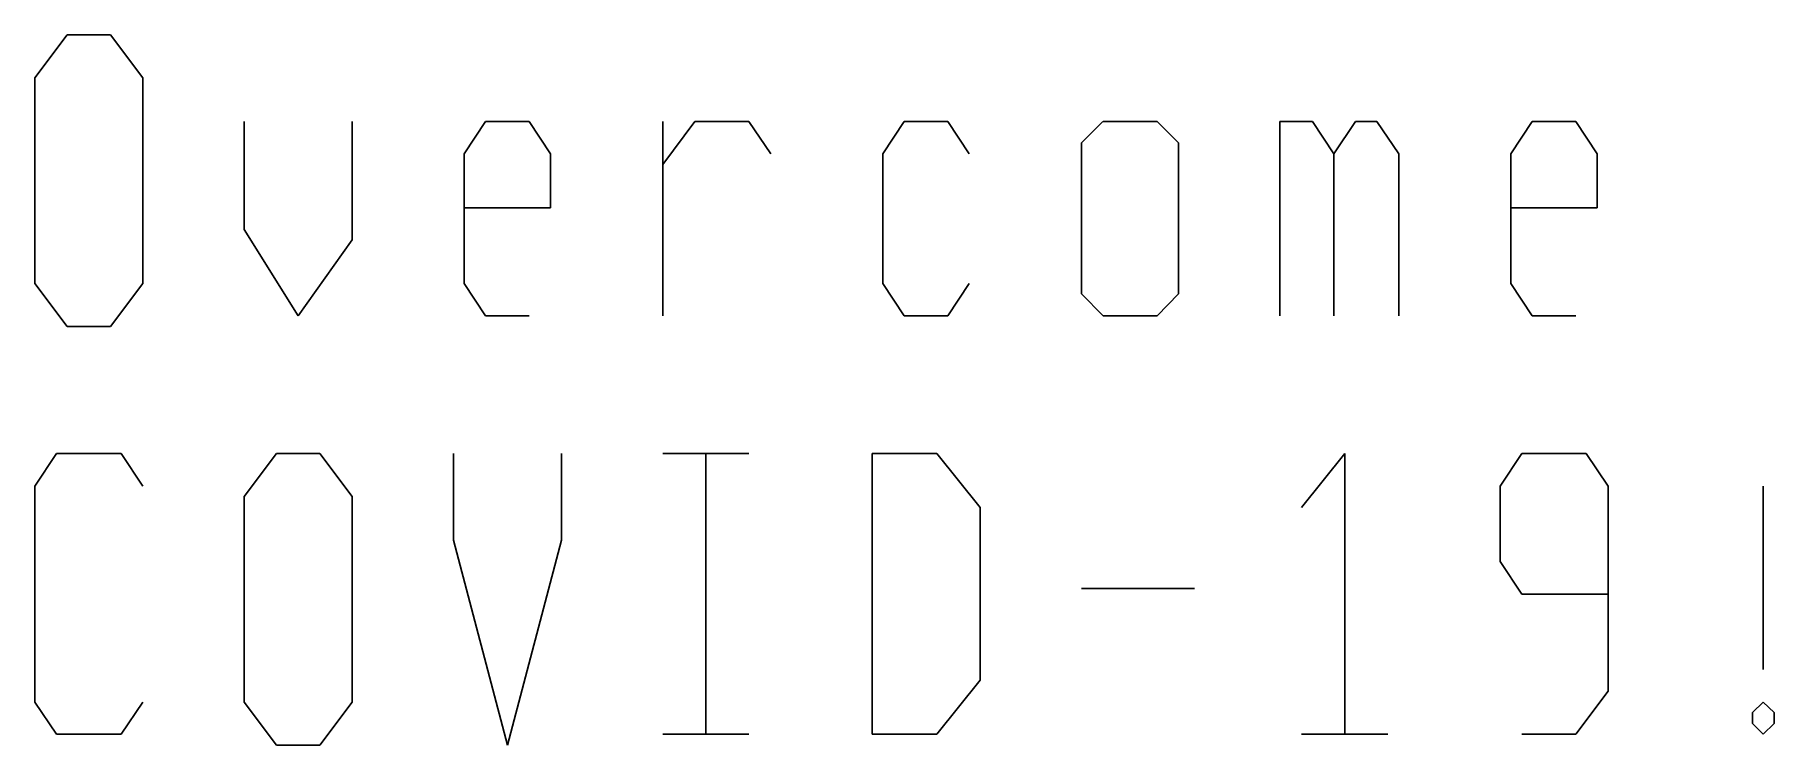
# Model space of a CAD drawing. Extents: x -19.2 to 22.4, y -9.4 to 7.6.
import ezdxf

# ---------------------------------------------------------------- set-up
doc = ezdxf.new("R2010")
doc.units = 0
doc.layers.get('0').update_dxf_attribs({"linetype": 'CONTINUOUS'})

msp = doc.modelspace()

# ---------------------------------------------------------------- linework, layer by layer
at = {"color": 4, "linetype": 'CONTINUOUS'}
for p, q in [((-19.18626, 6.55296), (-18.41626, 7.58296)), ((-18.41626, 7.58296), (-17.37626, 7.58296)), ((-17.37626, 7.58296), (-16.60626, 6.55296)), ((-19.18626, 1.64296), (-19.18626, 6.55296)), ((-16.60626, 6.55296), (-16.60626, 1.64296)), ((-14.18626, 5.51296), (-14.18626, 2.93296)), ((-11.60626, 2.68296), (-11.60626, 5.51296)), ((-8.41626, 5.51296), (-8.92626, 4.74296)), ((-7.37626, 5.51296), (-8.41626, 5.51296)), ((-6.86626, 4.74296), (-7.37626, 5.51296)), ((-4.18626, 5.51296), (-4.18626, 0.87296)), ((-4.18626, 4.48296), (-3.41626, 5.51296)), ((-3.41626, 5.51296), (-2.12626, 5.51296)), ((-2.12626, 5.51296), (-1.60626, 4.74296)), ((1.58374, 5.51296), (1.07374, 4.74296)), ((2.62374, 5.51296), (1.58374, 5.51296)), ((3.13374, 4.74296), (2.62374, 5.51296)), ((6.32374, 5.51296), (5.81374, 5.00296)), ((7.62374, 5.51296), (6.33374, 5.51296)), ((8.13374, 5.00296), (7.62374, 5.51296)), ((10.55374, 0.87296), (10.55374, 5.51296)), ((10.55374, 5.51296), (11.33374, 5.51296)), ((11.33374, 5.51296), (11.84374, 4.74296)), ((11.84374, 4.74296), (12.36374, 5.51296)), ((12.36374, 5.51296), (12.87374, 5.51296)), ((12.87374, 5.51296), (13.39374, 4.74296)), ((16.58374, 5.51296), (16.07374, 4.74296)), ((17.62374, 5.51296), (16.58374, 5.51296)), ((18.13374, 4.74296), (17.62374, 5.51296)), ((5.81374, 5.00296), (5.81374, 1.39296)), ((8.13374, 1.39296), (8.13374, 5.00296)), ((-8.92626, 4.74296), (-8.92626, 1.64296)), ((-6.86626, 3.45296), (-6.86626, 4.74296)), ((1.07374, 4.74296), (1.07374, 1.64296)), ((11.84374, 4.74296), (11.84374, 0.87296)), ((13.39374, 4.74296), (13.39374, 0.87296)), ((16.07374, 4.74296), (16.07374, 1.64296)), ((18.13374, 3.45296), (18.13374, 4.74296)), ((-8.92626, 3.45296), (-6.86626, 3.45296)), ((16.07374, 3.45296), (18.13374, 3.45296)), ((-14.18626, 2.93296), (-12.89626, 0.87296)), ((-12.89626, 0.87296), (-11.60626, 2.68296)), ((-18.41626, 0.61296), (-19.18626, 1.64296)), ((-16.60626, 1.64296), (-17.37626, 0.61296)), ((-8.92626, 1.64296), (-8.41626, 0.87296)), ((1.07374, 1.64296), (1.58374, 0.87296)), ((2.62374, 0.87296), (3.13374, 1.64296)), ((5.81374, 1.39296), (6.33374, 0.87296)), ((7.62374, 0.87296), (8.13374, 1.39296)), ((16.07374, 1.64296), (16.58374, 0.87296)), ((-8.41626, 0.87296), (-7.37626, 0.87296)), ((1.58374, 0.87296), (2.62374, 0.87296)), ((6.33374, 0.87296), (7.62374, 0.87296)), ((16.58374, 0.87296), (17.62374, 0.87296)), ((-17.37626, 0.61296), (-18.41626, 0.61296)), ((-18.66626, -2.41704), (-19.18626, -3.19704)), ((-17.12626, -2.41704), (-18.66626, -2.41704)), ((-16.60626, -3.19704), (-17.12626, -2.41704)), ((-14.18626, -3.44704), (-13.41626, -2.41704)), ((-13.41626, -2.41704), (-12.37626, -2.41704)), ((-12.37626, -2.41704), (-11.60626, -3.44704)), ((-9.18626, -2.41704), (-9.18626, -4.48704)), ((-6.60626, -4.48704), (-6.60626, -2.41704)), ((-4.18626, -2.41704), (-2.12626, -2.41704)), ((-3.15626, -2.41704), (-3.15626, -9.12704)), ((0.81374, -2.41704), (0.81374, -9.12704)), ((0.81374, -2.41704), (2.36374, -2.41704)), ((2.36374, -2.41704), (3.39374, -3.70704)), ((11.07374, -3.70704), (12.10374, -2.41704)), ((12.10374, -2.41704), (12.10374, -9.12704)), ((15.81374, -3.19704), (16.33374, -2.41704)), ((16.33374, -2.41704), (17.87374, -2.41704)), ((17.87374, -2.41704), (18.39374, -3.19704)), ((-19.18626, -3.19704), (-19.18626, -8.35704)), ((15.81374, -4.99704), (15.81374, -3.19704)), ((18.39374, -3.19704), (18.39374, -8.09704)), ((22.10374, -7.57704), (22.10374, -3.19704)), ((22.10374, -3.19704), (22.10374, -7.31704)), ((-14.18626, -8.35704), (-14.18626, -3.44704)), ((-11.60626, -3.44704), (-11.60626, -8.35704)), ((3.39374, -3.70704), (3.39374, -7.83704)), ((-9.18626, -4.48704), (-7.89626, -9.38704)), ((-7.89626, -9.38704), (-6.60626, -4.48704)), ((16.33374, -5.77704), (15.81374, -4.99704)), ((5.81374, -5.64704), (8.51374, -5.64704)), ((18.39374, -5.77704), (16.33374, -5.77704)), ((3.39374, -7.83704), (2.36374, -9.12704)), ((18.39374, -8.09704), (17.62374, -9.12704)), ((-19.18626, -8.35704), (-18.66626, -9.12704)), ((-17.12626, -9.12704), (-16.60626, -8.35704)), ((-13.41626, -9.38704), (-14.18626, -8.35704)), ((-11.60626, -8.35704), (-12.37626, -9.38704)), ((22.10374, -8.35704), (21.84374, -8.60704)), ((21.84374, -8.60704), (21.84374, -8.86704)), ((22.36374, -8.60704), (22.10374, -8.35704)), ((22.36374, -8.86704), (22.36374, -8.60704)), ((-18.66626, -9.12704), (-17.12626, -9.12704)), ((-4.18626, -9.12704), (-2.12626, -9.12704)), ((2.36374, -9.12704), (0.81374, -9.12704)), ((11.07374, -9.12704), (13.13374, -9.12704)), ((17.62374, -9.12704), (16.33374, -9.12704)), ((21.84374, -8.86704), (22.10374, -9.12704)), ((22.10374, -9.12704), (22.36374, -8.86704)), ((-12.37626, -9.38704), (-13.41626, -9.38704))]:
    msp.add_line(p, q, dxfattribs=at)

doc.saveas('drawing.dxf')
